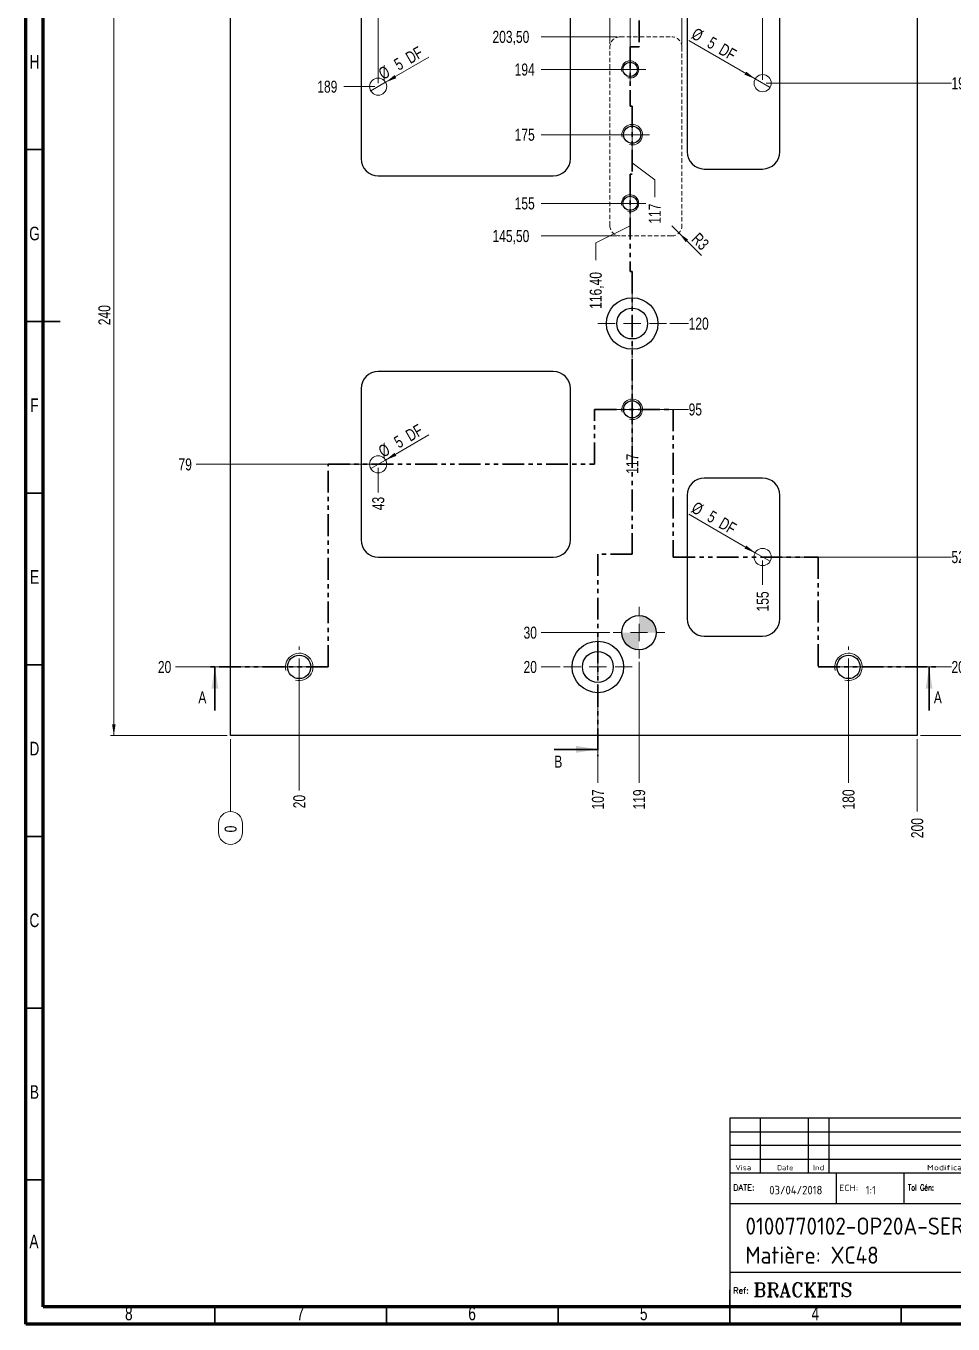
# Model space of a CAD drawing. Header units: millimetres. Extents: x 5 to 415, y 5 to 589.
# Drawn here: x 5 to 275.1, y 5 to 383 of the extents above; entities that cross this region are included whole.
import ezdxf

# ---------------------------------------------------------------- set-up
doc = ezdxf.new("R2010")
doc.units = ezdxf.units.MM
doc.linetypes.add('HIDDEN', pattern=[1.905, 1.27, -0.635])
doc.linetypes.add('PHANTOM', pattern=[12.7, 6.35, -1.27, 1.27, -1.27, 1.27, -1.27])
doc.layers.add('DIMENSIONS', color=176, linetype='Continuous')
doc.styles.add('SLDTEXTSTYLE0', font='TXT', dxfattribs={"width": 0.75})
doc.styles.add('SLDTEXTSTYLE1', font='ISOCP')
doc.styles.add('SLDTEXTSTYLE10', font='ISOCP', dxfattribs={"width": 1.147311})
doc.styles.add('SLDTEXTSTYLE11', font='ISOCP', dxfattribs={"width": 1.385904})
doc.styles.add('SLDTEXTSTYLE12', font='ISOCP', dxfattribs={"width": 1.246461})
doc.styles.add('SLDTEXTSTYLE4', font='ROMANS', dxfattribs={"width": 0.8})
doc.styles.add('SLDTEXTSTYLE5', font='ROMANT')
doc.styles.add('SLDTEXTSTYLE6', font='ROMANS')
doc.styles.add('SLDTEXTSTYLE8', font='ISOCP', dxfattribs={"width": 1.446157})
doc.styles.add('SLDTEXTSTYLE9', font='ISOCP', dxfattribs={"width": 1.294402})
doc.dimstyles.new('SLDDIMSTYLE0', dxfattribs={"dimtxt": 3.5, "dimasz": 3.302, "dimexe": 0, "dimexo": 0.0625, "dimgap": 0.875, "dimtad": 0, "dimtih": 1, "dimtoh": 1, "dimdec": 0, "dimrnd": 1e-09, "dimdsep": 46, "dimtxsty": 'SLDTEXTSTYLE0', "dimblk1": 'NONE', "dimblk2": 'NONE', "dimsah": 1, "dimcen": 0.09, "dimadec": 0, "dimazin": 2, "dimtfac": 1, "dimtdec": 0, "dimtofl": 0, "dimtmove": 0, "dimatfit": 3, "dimldrblk": 'NONE', "dimfxl": 1, "dimfrac": 2, "dimtolj": 1, "dimtzin": 12, "dimarcsym": 0})
doc.dimstyles.new('SLDDIMSTYLE1', dxfattribs={"dimtxt": 3.5, "dimasz": 3.302, "dimexe": 0, "dimexo": 0.0625, "dimgap": 0.875, "dimtad": 0, "dimtih": 1, "dimtoh": 1, "dimrnd": 1e-09, "dimzin": 12, "dimdsep": 46, "dimtxsty": 'SLDTEXTSTYLE0', "dimblk1": 'NONE', "dimblk2": 'NONE', "dimsah": 1, "dimcen": 0.09, "dimadec": 0, "dimazin": 3, "dimtfac": 1, "dimtofl": 0, "dimtmove": 0, "dimatfit": 3, "dimldrblk": 'NONE', "dimfxl": 1, "dimfrac": 2, "dimtolj": 1, "dimtzin": 12, "dimarcsym": 0})
doc.dimstyles.new('SLDDIMSTYLE2', dxfattribs={"dimtxt": 3.5, "dimasz": 3.302, "dimexe": 0, "dimexo": 0.0625, "dimgap": 0.875, "dimtad": 1, "dimrnd": 1e-09, "dimzin": 12, "dimdsep": 46, "dimtxsty": 'SLDTEXTSTYLE0', "dimblk1": 'NONE', "dimsah": 1, "dimcen": 0, "dimadec": 0, "dimazin": 3, "dimtfac": 1, "dimtmove": 0, "dimatfit": 3, "dimldrblk": 'NONE', "dimfxl": 1, "dimfrac": 2, "dimtolj": 1, "dimtzin": 12, "dimarcsym": 0})
doc.dimstyles.new('SLDDIMSTYLE3', dxfattribs={"dimtxt": 3.5, "dimasz": 3.302, "dimexe": 0, "dimexo": 0.0625, "dimgap": 0.875, "dimtad": 1, "dimrnd": 1e-09, "dimzin": 12, "dimdsep": 46, "dimtxsty": 'SLDTEXTSTYLE0', "dimsah": 1, "dimcen": 0.09, "dimadec": 0, "dimazin": 3, "dimtfac": 1, "dimtofl": 0, "dimtmove": 0, "dimatfit": 3, "dimfxl": 1, "dimfrac": 2, "dimtolj": 1, "dimtzin": 12, "dimarcsym": 0})
doc.dimstyles.new('SLDDIMSTYLE4', dxfattribs={"dimtxt": 3.5, "dimasz": 3.302, "dimexe": 0, "dimexo": 0.0625, "dimgap": 0.875, "dimtad": 1, "dimrnd": 1e-09, "dimzin": 12, "dimdsep": 46, "dimtxsty": 'SLDTEXTSTYLE0', "dimsah": 1, "dimcen": 0, "dimadec": 0, "dimazin": 3, "dimtfac": 1, "dimtofl": 0, "dimtmove": 0, "dimatfit": 3, "dimfxl": 1, "dimfrac": 2, "dimtolj": 1, "dimtzin": 12, "dimarcsym": 0})

# ---------------------------------------------------------------- blocks, each defined once
blk = doc.blocks.new('_D')
at = {"color": 7, "linetype": 'Continuous', "lineweight": 18}
for p, q in [((286.08, 179.85), (288.67, 179.85)), ((265.6, 176.36), (282.59, 176.36)), ((288.67, 172.87), (286.08, 172.87))]:
    blk.add_line(p, q, dxfattribs=at)
for centre, start, end in [((286.08, 176.36), 90, 270), ((288.67, 176.36), 270, 90)]:
    blk.add_arc(centre, 3.49, start, end, dxfattribs=at)
at = {"color": 7, "linetype": 'Continuous', "lineweight": 18, "insert": (286.08, 178.09), "char_height": 3.5, "attachment_point": 1, "style": 'SLDTEXTSTYLE0'}
blk.add_mtext('0', dxfattribs=at)
blk = doc.blocks.new('_None')
blk = doc.blocks.new('_D_1')
at = {"color": 7, "linetype": 'Continuous', "lineweight": 18}
blk.add_line((83.6, 196.36), (48.6, 196.36), dxfattribs=at)
at = {"color": 7, "linetype": 'Continuous', "lineweight": 18, "insert": (43.43, 198.09), "char_height": 3.5, "attachment_point": 1, "style": 'SLDTEXTSTYLE0'}
blk.add_mtext('20', dxfattribs=at)
blk = doc.blocks.new('_D_2')
at = {"color": 7, "linetype": 'Continuous', "lineweight": 18}
blk.add_line((160.6, 196.36), (155.12, 196.36), dxfattribs=at)
at = {"color": 7, "linetype": 'Continuous', "lineweight": 18, "insert": (149.95, 198.09), "char_height": 3.5, "attachment_point": 1, "style": 'SLDTEXTSTYLE0'}
blk.add_mtext('20', dxfattribs=at)
blk = doc.blocks.new('_D_3')
at = {"color": 7, "linetype": 'Continuous', "lineweight": 18}
blk.add_line((245.6, 196.36), (274.6, 196.36), dxfattribs=at)
at = {"color": 7, "linetype": 'Continuous', "lineweight": 18, "insert": (274.6, 198.09), "char_height": 3.5, "attachment_point": 1, "style": 'SLDTEXTSTYLE0'}
blk.add_mtext('20', dxfattribs=at)
blk = doc.blocks.new('_D_4')
at = {"color": 7, "linetype": 'Continuous', "lineweight": 18}
blk.add_line((175.1, 206.36), (155.12, 206.36), dxfattribs=at)
at = {"color": 7, "linetype": 'Continuous', "lineweight": 18, "insert": (149.95, 208.09), "char_height": 3.5, "attachment_point": 1, "style": 'SLDTEXTSTYLE0'}
blk.add_mtext('30', dxfattribs=at)
blk = doc.blocks.new('_D_5')
at = {"color": 7, "linetype": 'Continuous', "lineweight": 18}
blk.add_line((220.6, 228.36), (274.6, 228.36), dxfattribs=at)
at = {"color": 7, "linetype": 'Continuous', "lineweight": 18, "insert": (274.6, 230.09), "char_height": 3.5, "attachment_point": 1, "style": 'SLDTEXTSTYLE0'}
blk.add_mtext('52', dxfattribs=at)
blk = doc.blocks.new('_D_6')
at = {"color": 7, "linetype": 'Continuous', "lineweight": 18}
blk.add_line((106.6, 255.36), (54.6, 255.36), dxfattribs=at)
at = {"color": 7, "linetype": 'Continuous', "lineweight": 18, "insert": (49.43, 257.09), "char_height": 3.5, "attachment_point": 1, "style": 'SLDTEXTSTYLE0'}
blk.add_mtext('79', dxfattribs=at)
blk = doc.blocks.new('_D_7')
at = {"color": 7, "linetype": 'Continuous', "lineweight": 18}
blk.add_line((182.6, 271.36), (198.04, 271.36), dxfattribs=at)
at = {"color": 7, "linetype": 'Continuous', "lineweight": 18, "insert": (198.04, 273.09), "char_height": 3.5, "attachment_point": 1, "style": 'SLDTEXTSTYLE0'}
blk.add_mtext('95', dxfattribs=at)
blk = doc.blocks.new('_D_8')
at = {"color": 7, "linetype": 'Continuous', "lineweight": 18}
blk.add_line((192.6, 296.36), (198.04, 296.36), dxfattribs=at)
at = {"color": 7, "linetype": 'Continuous', "lineweight": 18, "insert": (198.04, 298.09), "char_height": 3.5, "attachment_point": 1, "style": 'SLDTEXTSTYLE0'}
blk.add_mtext('120', dxfattribs=at)
blk = doc.blocks.new('_D_9')
at = {"color": 7, "linetype": 'Continuous', "lineweight": 18}
blk.add_line((177.1, 321.86), (155.12, 321.86), dxfattribs=at)
at = {"color": 7, "linetype": 'Continuous', "lineweight": 18, "insert": (140.9, 323.59), "char_height": 3.5, "attachment_point": 1, "style": 'SLDTEXTSTYLE0'}
blk.add_mtext('145,50', dxfattribs=at)
blk = doc.blocks.new('_D_10')
at = {"color": 7, "linetype": 'Continuous', "lineweight": 18}
blk.add_line((180, 331.36), (155.12, 331.36), dxfattribs=at)
at = {"color": 7, "linetype": 'Continuous', "lineweight": 18, "insert": (147.36, 333.09), "char_height": 3.5, "attachment_point": 1, "style": 'SLDTEXTSTYLE0'}
blk.add_mtext('155', dxfattribs=at)
blk = doc.blocks.new('_D_11')
at = {"color": 7, "linetype": 'Continuous', "lineweight": 18}
blk.add_line((180.6, 351.36), (155.12, 351.36), dxfattribs=at)
at = {"color": 7, "linetype": 'Continuous', "lineweight": 18, "insert": (147.36, 353.09), "char_height": 3.5, "attachment_point": 1, "style": 'SLDTEXTSTYLE0'}
blk.add_mtext('175', dxfattribs=at)
blk = doc.blocks.new('_D_12')
at = {"color": 7, "linetype": 'Continuous', "lineweight": 18}
blk.add_line((106.6, 365.36), (97.62, 365.36), dxfattribs=at)
at = {"color": 7, "linetype": 'Continuous', "lineweight": 18, "insert": (89.86, 367.09), "char_height": 3.5, "attachment_point": 1, "style": 'SLDTEXTSTYLE0'}
blk.add_mtext('189', dxfattribs=at)
blk = doc.blocks.new('_D_13')
at = {"color": 7, "linetype": 'Continuous', "lineweight": 18}
blk.add_line((220.6, 366.36), (274.6, 366.36), dxfattribs=at)
at = {"color": 7, "linetype": 'Continuous', "lineweight": 18, "insert": (274.6, 368.09), "char_height": 3.5, "attachment_point": 1, "style": 'SLDTEXTSTYLE0'}
blk.add_mtext('190', dxfattribs=at)
blk = doc.blocks.new('_D_14')
at = {"color": 7, "linetype": 'Continuous', "lineweight": 18}
blk.add_line((180, 370.36), (155.12, 370.36), dxfattribs=at)
at = {"color": 7, "linetype": 'Continuous', "lineweight": 18, "insert": (147.36, 372.09), "char_height": 3.5, "attachment_point": 1, "style": 'SLDTEXTSTYLE0'}
blk.add_mtext('194', dxfattribs=at)
blk = doc.blocks.new('_D_15')
at = {"color": 7, "linetype": 'Continuous', "lineweight": 18}
blk.add_line((177.1, 379.86), (155.12, 379.86), dxfattribs=at)
at = {"color": 7, "linetype": 'Continuous', "lineweight": 18, "insert": (140.9, 381.59), "char_height": 3.5, "attachment_point": 1, "style": 'SLDTEXTSTYLE0'}
blk.add_mtext('203,50', dxfattribs=at)
blk = doc.blocks.new('_D_16')
at = {"color": 7, "linetype": 'Continuous', "lineweight": 18}
blk.add_line((175.1, 388.36), (152.84, 388.36), dxfattribs=at)
at = {"color": 7, "linetype": 'Continuous', "lineweight": 18, "insert": (145.08, 390.09), "char_height": 3.5, "attachment_point": 1, "style": 'SLDTEXTSTYLE0'}
blk.add_mtext('212', dxfattribs=at)
blk = doc.blocks.new('_D_17')
at = {"color": 7, "linetype": 'Continuous', "lineweight": 18}
blk.add_line((160.6, 396.36), (152.84, 396.36), dxfattribs=at)
at = {"color": 7, "linetype": 'Continuous', "lineweight": 18, "insert": (145.08, 398.09), "char_height": 3.5, "attachment_point": 1, "style": 'SLDTEXTSTYLE0'}
blk.add_mtext('220', dxfattribs=at)
blk = doc.blocks.new('_D_18')
at = {"color": 7, "linetype": 'Continuous', "lineweight": 18}
blk.add_line((83.6, 396.36), (54.6, 396.36), dxfattribs=at)
at = {"color": 7, "linetype": 'Continuous', "lineweight": 18, "insert": (46.84, 398.09), "char_height": 3.5, "attachment_point": 1, "style": 'SLDTEXTSTYLE0'}
blk.add_mtext('220', dxfattribs=at)
blk = doc.blocks.new('_D_19')
at = {"color": 7, "linetype": 'Continuous', "lineweight": 18}
blk.add_line((245.6, 396.36), (274.6, 396.36), dxfattribs=at)
at = {"color": 7, "linetype": 'Continuous', "lineweight": 18, "insert": (274.6, 398.09), "char_height": 3.5, "attachment_point": 1, "style": 'SLDTEXTSTYLE0'}
blk.add_mtext('220', dxfattribs=at)
blk = doc.blocks.new('_D_20')
at = {"color": 7, "linetype": 'Continuous', "lineweight": 18}
blk.add_line((265.6, 416.36), (282.59, 416.36), dxfattribs=at)
at = {"color": 7, "linetype": 'Continuous', "lineweight": 18, "insert": (282.59, 418.09), "char_height": 3.5, "attachment_point": 1, "style": 'SLDTEXTSTYLE0'}
blk.add_mtext('240', dxfattribs=at)
blk = doc.blocks.new('_D_21')
at = {"color": 7, "linetype": 'Continuous', "lineweight": 18}
for q in [(122.39, 373.9), (105.44, 364.11)]:
    blk.add_line((109.77, 366.61), q, dxfattribs=at)
blk.add_solid([(109.77, 366.61), (112.88, 367.82), (112.37, 368.7)], dxfattribs=at)
at = {"color": 7, "linetype": 'Continuous', "lineweight": 18, "char_height": 3.5, "attachment_point": 1, "rotation": 30, "style": 'SLDTEXTSTYLE0'}
for s, insert in [('DF', (115.21, 374.91)), ('%%c', (107.29, 370.27)), ('5', (111.83, 372.96))]:
    blk.add_mtext(s, dxfattribs=dict(at, insert=insert))
blk = doc.blocks.new('_D_22')
at = {"color": 7, "linetype": 'Continuous', "lineweight": 18}
for q in [(198.06, 378.8), (221.77, 365.11)]:
    blk.add_line((217.44, 367.61), q, dxfattribs=at)
blk.add_solid([(217.44, 367.61), (214.83, 369.7), (214.32, 368.82)], dxfattribs=at)
at = {"color": 7, "linetype": 'Continuous', "lineweight": 18, "char_height": 3.5, "attachment_point": 1, "rotation": 330, "style": 'SLDTEXTSTYLE0'}
for s, insert in [('%%c', (200.3, 382.68)), ('5', (204.9, 380.08)), ('DF', (208.27, 378.13))]:
    blk.add_mtext(s, dxfattribs=dict(at, insert=insert))
blk = doc.blocks.new('_D_23')
at = {"color": 7, "linetype": 'Continuous', "lineweight": 18}
for q in [(122.39, 263.9), (105.44, 254.11)]:
    blk.add_line((109.77, 256.61), q, dxfattribs=at)
blk.add_solid([(109.77, 256.61), (112.88, 257.82), (112.37, 258.7)], dxfattribs=at)
at = {"color": 7, "linetype": 'Continuous', "lineweight": 18, "char_height": 3.5, "attachment_point": 1, "rotation": 30, "style": 'SLDTEXTSTYLE0'}
for s, insert in [('DF', (115.21, 264.91)), ('%%c', (107.29, 260.27)), ('5', (111.83, 262.96))]:
    blk.add_mtext(s, dxfattribs=dict(at, insert=insert))
blk = doc.blocks.new('_D_24')
at = {"color": 7, "linetype": 'Continuous', "lineweight": 18}
for q in [(198.06, 240.8), (221.77, 227.11)]:
    blk.add_line((217.44, 229.61), q, dxfattribs=at)
blk.add_solid([(217.44, 229.61), (214.83, 231.7), (214.32, 230.82)], dxfattribs=at)
at = {"color": 7, "linetype": 'Continuous', "lineweight": 18, "char_height": 3.5, "attachment_point": 1, "rotation": 330, "style": 'SLDTEXTSTYLE0'}
for s, insert in [('%%c', (200.3, 244.68)), ('5', (204.9, 242.08)), ('DF', (208.27, 240.13))]:
    blk.add_mtext(s, dxfattribs=dict(at, insert=insert))
blk = doc.blocks.new('_D_25')
at = {"color": 7, "linetype": 'Continuous', "lineweight": 18}
for p, q in [((64.6, 175.36), (64.6, 154.26)), ((61.11, 148.18), (61.11, 150.77)), ((68.09, 150.77), (68.09, 148.18))]:
    blk.add_line(p, q, dxfattribs=at)
for centre, start, end in [((64.6, 150.77), 0, 180), ((64.6, 148.18), 180, 0)]:
    blk.add_arc(centre, 3.49, start, end, dxfattribs=at)
at = {"color": 7, "linetype": 'Continuous', "lineweight": 18, "insert": (62.87, 148.18), "char_height": 3.5, "attachment_point": 1, "rotation": 90, "style": 'SLDTEXTSTYLE0'}
blk.add_mtext('0', dxfattribs=at)
blk = doc.blocks.new('_D_26')
at = {"color": 7, "linetype": 'Continuous', "lineweight": 18}
blk.add_line((84.6, 195.36), (84.6, 160.36), dxfattribs=at)
at = {"color": 7, "linetype": 'Continuous', "lineweight": 18, "insert": (82.87, 155.19), "char_height": 3.5, "attachment_point": 1, "rotation": 90, "style": 'SLDTEXTSTYLE0'}
blk.add_mtext('20', dxfattribs=at)
blk = doc.blocks.new('_D_27')
at = {"color": 7, "linetype": 'Continuous', "lineweight": 18}
blk.add_line((84.6, 397.36), (84.6, 426.36), dxfattribs=at)
at = {"color": 7, "linetype": 'Continuous', "lineweight": 18, "insert": (82.87, 426.36), "char_height": 3.5, "attachment_point": 1, "rotation": 90, "style": 'SLDTEXTSTYLE0'}
blk.add_mtext('20', dxfattribs=at)
blk = doc.blocks.new('_D_28')
at = {"color": 7, "linetype": 'Continuous', "lineweight": 18}
blk.add_line((107.6, 254.36), (107.6, 247.15), dxfattribs=at)
at = {"color": 7, "linetype": 'Continuous', "lineweight": 18, "insert": (105.87, 241.98), "char_height": 3.5, "attachment_point": 1, "rotation": 90, "style": 'SLDTEXTSTYLE0'}
blk.add_mtext('43', dxfattribs=at)
blk = doc.blocks.new('_D_29')
at = {"color": 7, "linetype": 'Continuous', "lineweight": 18}
blk.add_line((107.6, 366.36), (107.6, 426.36), dxfattribs=at)
at = {"color": 7, "linetype": 'Continuous', "lineweight": 18, "insert": (105.87, 426.36), "char_height": 3.5, "attachment_point": 1, "rotation": 90, "style": 'SLDTEXTSTYLE0'}
blk.add_mtext('43', dxfattribs=at)
blk = doc.blocks.new('_D_30')
at = {"color": 7, "linetype": 'Continuous', "lineweight": 18}
for p, q in [((162.93, 415.55), (162.93, 432.36)), ((162.93, 415.55), (171.6, 410.55)), ((171.6, 410.55), (171.6, 407.36))]:
    blk.add_line(p, q, dxfattribs=at)
at = {"color": 7, "linetype": 'Continuous', "lineweight": 18, "insert": (161.19, 432.36), "char_height": 3.5, "attachment_point": 1, "rotation": 90, "style": 'SLDTEXTSTYLE0'}
blk.add_mtext('107', dxfattribs=at)
blk = doc.blocks.new('_D_31')
at = {"color": 7, "linetype": 'Continuous', "lineweight": 18}
for p, q in [((181, 324.85), (181, 330.36)), ((170.96, 319.85), (181, 324.85)), ((170.96, 319.85), (170.96, 314.85))]:
    blk.add_line(p, q, dxfattribs=at)
at = {"color": 7, "linetype": 'Continuous', "lineweight": 18, "insert": (169.22, 300.63), "char_height": 3.5, "attachment_point": 1, "rotation": 90, "style": 'SLDTEXTSTYLE0'}
blk.add_mtext('116,40', dxfattribs=at)
blk = doc.blocks.new('_D_32')
at = {"color": 7, "linetype": 'Continuous', "lineweight": 18}
blk.add_line((171.6, 185.36), (171.6, 162.6), dxfattribs=at)
at = {"color": 7, "linetype": 'Continuous', "lineweight": 18, "insert": (169.87, 154.84), "char_height": 3.5, "attachment_point": 1, "rotation": 90, "style": 'SLDTEXTSTYLE0'}
blk.add_mtext('107', dxfattribs=at)
blk = doc.blocks.new('_D_33')
at = {"color": 7, "linetype": 'Continuous', "lineweight": 18}
blk.add_line((175.1, 377.86), (175.1, 432.36), dxfattribs=at)
at = {"color": 7, "linetype": 'Continuous', "lineweight": 18, "insert": (173.37, 432.36), "char_height": 3.5, "attachment_point": 1, "rotation": 90, "style": 'SLDTEXTSTYLE0'}
blk.add_mtext('110,50', dxfattribs=at)
blk = doc.blocks.new('_D_34')
at = {"color": 7, "linetype": 'Continuous', "lineweight": 18}
blk.add_line((181, 371.36), (181, 426.36), dxfattribs=at)
at = {"color": 7, "linetype": 'Continuous', "lineweight": 18, "insert": (179.27, 426.36), "char_height": 3.5, "attachment_point": 1, "rotation": 90, "style": 'SLDTEXTSTYLE0'}
blk.add_mtext('116,40', dxfattribs=at)
blk = doc.blocks.new('_D_35')
at = {"color": 7, "linetype": 'Continuous', "lineweight": 18}
blk.add_line((181.6, 285.36), (181.6, 260.36), dxfattribs=at)
at = {"color": 7, "linetype": 'Continuous', "lineweight": 18, "insert": (179.87, 252.6), "char_height": 3.5, "attachment_point": 1, "rotation": 90, "style": 'SLDTEXTSTYLE0'}
blk.add_mtext('117', dxfattribs=at)
blk = doc.blocks.new('_D_36')
at = {"color": 7, "linetype": 'Continuous', "lineweight": 18}
blk.add_line((183.6, 197.86), (183.6, 162.6), dxfattribs=at)
at = {"color": 7, "linetype": 'Continuous', "lineweight": 18, "insert": (181.87, 154.84), "char_height": 3.5, "attachment_point": 1, "rotation": 90, "style": 'SLDTEXTSTYLE0'}
blk.add_mtext('119', dxfattribs=at)
blk = doc.blocks.new('_D_37')
at = {"color": 7, "linetype": 'Continuous', "lineweight": 18}
for p, q in [((181.6, 343.19), (181.6, 350.36)), ((188.17, 338.19), (181.6, 343.19)), ((188.17, 338.19), (188.17, 333.19))]:
    blk.add_line(p, q, dxfattribs=at)
at = {"color": 7, "linetype": 'Continuous', "lineweight": 18, "insert": (186.44, 325.43), "char_height": 3.5, "attachment_point": 1, "rotation": 90, "style": 'SLDTEXTSTYLE0'}
blk.add_mtext('117', dxfattribs=at)
blk = doc.blocks.new('_D_38')
at = {"color": 7, "linetype": 'Continuous', "lineweight": 18}
for p, q in [((188.17, 427.36), (188.17, 432.36)), ((188.17, 427.36), (183.6, 422.36)), ((183.6, 422.36), (183.6, 396.86))]:
    blk.add_line(p, q, dxfattribs=at)
at = {"color": 7, "linetype": 'Continuous', "lineweight": 18, "insert": (186.44, 432.36), "char_height": 3.5, "attachment_point": 1, "rotation": 90, "style": 'SLDTEXTSTYLE0'}
blk.add_mtext('119', dxfattribs=at)
blk = doc.blocks.new('_D_39')
at = {"color": 7, "linetype": 'Continuous', "lineweight": 18}
blk.add_line((196.1, 377.86), (196.1, 432.36), dxfattribs=at)
at = {"color": 7, "linetype": 'Continuous', "lineweight": 18, "insert": (194.37, 432.36), "char_height": 3.5, "attachment_point": 1, "rotation": 90, "style": 'SLDTEXTSTYLE0'}
blk.add_mtext('131,50', dxfattribs=at)
blk = doc.blocks.new('_D_40')
at = {"color": 7, "linetype": 'Continuous', "lineweight": 18}
blk.add_line((219.6, 227.36), (219.6, 220.26), dxfattribs=at)
at = {"color": 7, "linetype": 'Continuous', "lineweight": 18, "insert": (217.87, 212.5), "char_height": 3.5, "attachment_point": 1, "rotation": 90, "style": 'SLDTEXTSTYLE0'}
blk.add_mtext('155', dxfattribs=at)
blk = doc.blocks.new('_D_41')
at = {"color": 7, "linetype": 'Continuous', "lineweight": 18}
blk.add_line((219.6, 367.36), (219.6, 426.36), dxfattribs=at)
at = {"color": 7, "linetype": 'Continuous', "lineweight": 18, "insert": (217.87, 426.36), "char_height": 3.5, "attachment_point": 1, "rotation": 90, "style": 'SLDTEXTSTYLE0'}
blk.add_mtext('155', dxfattribs=at)
blk = doc.blocks.new('_D_42')
at = {"color": 7, "linetype": 'Continuous', "lineweight": 18}
blk.add_line((244.6, 195.36), (244.6, 162.6), dxfattribs=at)
at = {"color": 7, "linetype": 'Continuous', "lineweight": 18, "insert": (242.87, 154.84), "char_height": 3.5, "attachment_point": 1, "rotation": 90, "style": 'SLDTEXTSTYLE0'}
blk.add_mtext('180', dxfattribs=at)
blk = doc.blocks.new('_D_43')
at = {"color": 7, "linetype": 'Continuous', "lineweight": 18}
blk.add_line((244.6, 397.36), (244.6, 426.36), dxfattribs=at)
at = {"color": 7, "linetype": 'Continuous', "lineweight": 18, "insert": (242.87, 426.36), "char_height": 3.5, "attachment_point": 1, "rotation": 90, "style": 'SLDTEXTSTYLE0'}
blk.add_mtext('180', dxfattribs=at)
blk = doc.blocks.new('_D_44')
at = {"color": 7, "linetype": 'Continuous', "lineweight": 18}
blk.add_line((264.6, 175.36), (264.6, 154.26), dxfattribs=at)
at = {"color": 7, "linetype": 'Continuous', "lineweight": 18, "insert": (262.87, 146.5), "char_height": 3.5, "attachment_point": 1, "rotation": 90, "style": 'SLDTEXTSTYLE0'}
blk.add_mtext('200', dxfattribs=at)
blk = doc.blocks.new('_D_46')
at = {"color": 7, "linetype": 'Continuous', "lineweight": 18}
for p, q in [((63.6, 416.36), (29.6, 416.36)), ((30.6, 176.36), (30.6, 416.36)), ((63.6, 176.36), (29.6, 176.36))]:
    blk.add_line(p, q, dxfattribs=at)
for points in [[(30.6, 416.36), (30.09, 413.06), (31.11, 413.06)], [(30.6, 176.36), (31.11, 179.66), (30.09, 179.66)]]:
    blk.add_solid(points, dxfattribs=at)
at = {"color": 7, "linetype": 'Continuous', "lineweight": 18, "insert": (26.09, 295.87), "char_height": 3.5, "attachment_point": 1, "rotation": 90, "style": 'SLDTEXTSTYLE0'}
blk.add_mtext('240', dxfattribs=at)
blk = doc.blocks.new('_D_47')
at = {"color": 7, "linetype": 'Continuous', "lineweight": 18}
for q in [(193.1, 324.86), (201.82, 316.14)]:
    blk.add_line((195.22, 322.74), q, dxfattribs=at)
blk.add_solid([(195.22, 322.74), (197.2, 320.05), (197.92, 320.76)], dxfattribs=at)
at = {"color": 7, "linetype": 'Continuous', "lineweight": 18, "insert": (201.11, 323.09), "char_height": 3.5, "attachment_point": 1, "rotation": 315, "style": 'SLDTEXTSTYLE0'}
blk.add_mtext('R3', dxfattribs=at)
blk = doc.blocks.new('SW_CENTERMARKSYMBOL_0')
at = {"color": 0, "linetype": 'Continuous', "lineweight": 0}
for p, q in [((0, 5), (0, 5.9)), ((-5, 0), (-5.9, 0)), ((0, 0), (-2.5, 0)), ((0, 0), (0, 2.5)), ((0, 0), (0, -2.5)), ((0, 0), (2.5, 0)), ((5, 0), (5.9, 0)), ((0, -5), (0, -5.9))]:
    blk.add_line(p, q, dxfattribs=at)
blk = doc.blocks.new('SW_CENTERMARKSYMBOL_1')
at = {"color": 0, "linetype": 'Continuous', "lineweight": 0}
for p, q in [((0, 5), (0, 5.9)), ((-5, 0), (-5.9, 0)), ((0, 0), (-2.5, 0)), ((0, 0), (0, 2.5)), ((0, 0), (0, -2.5)), ((0, 0), (2.5, 0)), ((5, 0), (5.9, 0)), ((0, -5), (0, -5.9))]:
    blk.add_line(p, q, dxfattribs=at)
blk = doc.blocks.new('SW_CENTERMARKSYMBOL_4')
at = {"color": 0, "linetype": 'Continuous', "lineweight": 0}
for p, q in [((0, 5), (0, 10)), ((-5, 0), (-10, 0)), ((0, 0), (-2.5, 0)), ((0, 0), (0, 2.5)), ((0, 0), (0, -2.5)), ((0, 0), (2.5, 0)), ((5, 0), (10, 0)), ((0, -5), (0, -10))]:
    blk.add_line(p, q, dxfattribs=at)
blk = doc.blocks.new('SW_CENTERMARKSYMBOL_5')
at = {"color": 0, "linetype": 'Continuous', "lineweight": 0}
for p, q in [((0, 5), (0, 10)), ((-5, 0), (-10, 0)), ((0, 0), (-2.5, 0)), ((0, 0), (0, 2.5)), ((0, 0), (0, -2.5)), ((0, 0), (2.5, 0)), ((5, 0), (10, 0)), ((0, -5), (0, -10))]:
    blk.add_line(p, q, dxfattribs=at)
blk = doc.blocks.new('SW_CENTERMARKSYMBOL_7')
at = {"color": 0, "linetype": 'Continuous', "lineweight": 0}
for p, q in [((0, 5), (0, 7.5)), ((-5, 0), (-7.5, 0)), ((0, 0), (-2.5, 0)), ((0, 0), (0, 2.5)), ((0, 0), (0, -2.5)), ((0, 0), (2.5, 0)), ((5, 0), (7.5, 0)), ((0, -5), (0, -7.5))]:
    blk.add_line(p, q, dxfattribs=at)
blk = doc.blocks.new('SW_CENTERMARKSYMBOL_8')
at = {"color": 0, "linetype": 'Continuous', "lineweight": 0}
for p, q in [((0, 5), (0, 7.5)), ((-5, 0), (-7.5, 0)), ((0, 0), (-2.5, 0)), ((0, 0), (0, 2.5)), ((0, 0), (0, -2.5)), ((0, 0), (2.5, 0)), ((5, 0), (7.5, 0)), ((0, -5), (0, -7.5))]:
    blk.add_line(p, q, dxfattribs=at)
blk = doc.blocks.new('SW_CENTERMARKSYMBOL_9')
at = {"color": 0, "linetype": 'Continuous', "lineweight": 0}
for p, q in [((0, 2.5), (0, 4.6)), ((-2.5, 0), (-4.6, 0)), ((0, 0), (-2.5, 0)), ((0, 0), (0, 2.5)), ((0, 0), (0, -2.5)), ((0, 0), (2.5, 0)), ((2.5, 0), (4.6, 0)), ((0, -2.5), (0, -4.6))]:
    blk.add_line(p, q, dxfattribs=at)
blk = doc.blocks.new('SW_CENTERMARKSYMBOL_10')
at = {"color": 0, "linetype": 'Continuous', "lineweight": 0}
for p, q in [((0, 2.5), (0, 4.6)), ((-2.5, 0), (-4.6, 0)), ((0, 0), (-2.5, 0)), ((0, 0), (0, 2.5)), ((0, 0), (0, -2.5)), ((0, 0), (2.5, 0)), ((2.5, 0), (4.6, 0)), ((0, -2.5), (0, -4.6))]:
    blk.add_line(p, q, dxfattribs=at)
blk = doc.blocks.new('SW_CENTERMARKSYMBOL_11')
at = {"color": 0, "linetype": 'Continuous', "lineweight": 0}
for p, q in [((0, 2.5), (0, 5)), ((-2.5, 0), (-5, 0)), ((0, 0), (-2.5, 0)), ((0, 0), (0, 2.5)), ((0, 0), (0, -2.5)), ((0, 0), (2.5, 0)), ((2.5, 0), (5, 0)), ((0, -2.5), (0, -5))]:
    blk.add_line(p, q, dxfattribs=at)
blk = doc.blocks.new('SW_CENTERMARKSYMBOL_12')
at = {"color": 0, "linetype": 'Continuous', "lineweight": 0}
for p, q in [((0, 2.5), (0, 5)), ((-2.5, 0), (-5, 0)), ((0, 0), (-2.5, 0)), ((0, 0), (0, 2.5)), ((0, 0), (0, -2.5)), ((0, 0), (2.5, 0)), ((2.5, 0), (5, 0)), ((0, -2.5), (0, -5))]:
    blk.add_line(p, q, dxfattribs=at)
blk = doc.blocks.new('SW_DOWELSYMBOL_1')
at = {"linetype": 'Continuous', "lineweight": 0}
h = blk.add_hatch(color=0, dxfattribs=at)
edge = h.paths.add_edge_path(flags=0)
edge.add_arc((0, 0), 5, 0, 90)
edge.add_line((0, 5), (0, 0))
edge.add_line((0, 0), (5, 0))
h = blk.add_hatch(color=0, dxfattribs=at)
edge = h.paths.add_edge_path(flags=0)
edge.add_arc((0, 0), 5, 180, 270)
edge.add_line((0, -5), (0, 0))
edge.add_line((0, 0), (-5, 0))
at = {"color": 0, "linetype": 'Continuous', "lineweight": 0}
blk.add_circle((0, 0), 5, dxfattribs=at)

msp = doc.modelspace()

# ---------------------------------------------------------------- linework, layer by layer
at = {"color": 7, "linetype": 'Continuous', "lineweight": 70}
for p, q in [((5, 5), (5, 589)), ((10, 10), (10, 584)), ((410, 10), (10, 10)), ((415, 5), (5, 5))]:
    msp.add_line(p, q, dxfattribs=at)
at = {"color": 7, "linetype": 'PHANTOM', "lineweight": 35}
for p, q in [((183.6, 422.715), (183.6, 376.98)), ((183.6, 376.98), (181, 376.98)), ((181, 376.98), (181, 359.664)), ((181, 359.664), (181.6, 359.664)), ((181.6, 359.664), (181.6, 339.847)), ((181.6, 339.847), (181, 339.847)), ((181, 339.847), (181, 311.48)), ((181, 311.48), (181.6, 311.48)), ((181.6, 311.48), (181.6, 229.224)), ((170.642, 255.361), (170.642, 271.361)), ((170.642, 271.361), (193.566, 271.361)), ((193.566, 271.361), (193.566, 228.361)), ((93.004, 196.361), (93.004, 255.361)), ((93.004, 255.361), (170.642, 255.361)), ((181.6, 229.224), (171.6, 229.224)), ((171.6, 229.224), (171.6, 170.361)), ((193.566, 228.361), (235.748, 228.361)), ((235.748, 228.361), (235.748, 196.361)), ((93.004, 196.361), (58.042, 196.361)), ((235.748, 196.361), (270.085, 196.361))]:
    msp.add_line(p, q, dxfattribs=at)
at = {"color": 7, "linetype": 'Continuous', "lineweight": 25}
for p, q in [((64.6, 176.361), (64.6, 416.361)), ((264.6, 416.361), (264.6, 176.361)), ((102.6, 386.361), (102.6, 344.361)), ((163.6, 344.361), (163.6, 386.361)), ((197.6, 386.361), (197.6, 346.361)), ((224.6, 346.361), (224.6, 386.361)), ((202.6, 341.361), (219.6, 341.361)), ((107.6, 339.361), (158.6, 339.361)), ((158.6, 282.361), (107.6, 282.361)), ((102.6, 277.361), (102.6, 233.361)), ((163.6, 233.361), (163.6, 277.361)), ((219.6, 251.361), (202.6, 251.361)), ((197.6, 246.361), (197.6, 210.361)), ((224.6, 210.361), (224.6, 246.361)), ((107.6, 228.361), (158.6, 228.361)), ((202.6, 205.361), (219.6, 205.361)), ((264.6, 176.361), (64.6, 176.361))]:
    msp.add_line(p, q, dxfattribs=at)
at = {"color": 7, "linetype": 'HIDDEN', "lineweight": 18}
for p, q in [((178.1, 379.861), (193.1, 379.861)), ((175.1, 324.861), (175.1, 376.861)), ((196.1, 376.861), (196.1, 324.861)), ((193.1, 321.861), (178.1, 321.861))]:
    msp.add_line(p, q, dxfattribs=at)
at = {"color": 7, "linetype": 'Continuous', "lineweight": 35}
for p, q in [((10, 347), (5, 347)), ((4.999, 297), (15.001, 297)), ((10, 297), (5, 297)), ((10, 247), (5, 247)), ((10, 197), (5, 197)), ((60.042, 183.661), (60.042, 196.361)), ((268.085, 183.661), (268.085, 196.361)), ((158.9, 172.361), (171.6, 172.361)), ((10, 147), (5, 147)), ((10, 97), (5, 97)), ((10, 47), (5, 47)), ((210, 4.999), (210, 15.001)), ((60, 10), (60, 5)), ((110, 10), (110, 5)), ((160, 10), (160, 5)), ((210, 10), (210, 5)), ((260, 10), (260, 5))]:
    msp.add_line(p, q, dxfattribs=at)
at = {"color": 7, "linetype": 'Continuous', "lineweight": 25}
for centre, radius in [((181, 370.361), 2.1), ((181.6, 351.361), 2.5), ((181, 331.361), 2.1), ((181.6, 296.361), 7.5), ((181.6, 296.361), 4.5), ((181.6, 271.361), 2.5), ((183.6, 206.361), 5), ((171.6, 196.361), 7.5), ((171.6, 196.361), 4.5), ((84.6, 196.361), 3.4), ((244.6, 196.361), 3.4)]:
    msp.add_circle(centre, radius, dxfattribs=at)
at = {"color": 7, "linetype": 'Continuous', "lineweight": 18}
for centre in [(107.6, 365.361), (219.6, 366.361), (107.6, 255.361), (219.6, 228.361)]:
    msp.add_circle(centre, 2.5, dxfattribs=at)
at = {"color": 7, "linetype": 'HIDDEN', "lineweight": 18}
for centre, start, end in [((178.1, 376.861), 90, 180), ((193.1, 376.861), 0, 90), ((178.1, 324.861), 180, 270), ((193.1, 324.861), 270, 0)]:
    msp.add_arc(centre, 3, start, end, dxfattribs=at)
at = {"color": 7, "linetype": 'Continuous', "lineweight": 18}
for centre, radius in [((181, 370.361), 2.5), ((181.6, 351.361), 3), ((181, 331.361), 2.5), ((181.6, 271.361), 3), ((84.6, 196.361), 4), ((244.6, 196.361), 4)]:
    msp.add_arc(centre, radius, 255, 195, dxfattribs=at)
at = {"color": 7, "linetype": 'Continuous', "lineweight": 25}
for centre, start, end in [((107.6, 344.361), 180, 270), ((158.6, 344.361), 270, 0), ((202.6, 346.361), 180, 270), ((219.6, 346.361), 270, 0), ((107.6, 277.361), 90, 180), ((158.6, 277.361), 0, 90), ((202.6, 246.361), 90, 180), ((219.6, 246.361), 0, 90), ((107.6, 233.361), 180, 270), ((158.6, 233.361), 270, 0), ((202.6, 210.361), 180, 270), ((219.6, 210.361), 270, 0)]:
    msp.add_arc(centre, 5, start, end, dxfattribs=at)
at = {"color": 7, "linetype": 'Continuous', "lineweight": 35}
for points in [[(60.042, 196.361), (59.026, 190.011), (61.058, 190.011)], [(268.085, 196.361), (267.069, 190.011), (269.101, 190.011)], [(171.6, 172.361), (165.25, 173.377), (165.25, 171.345)]]:
    msp.add_solid(points, dxfattribs=at)
at = {"layer": 'DIMENSIONS', "color": 3}
for p, q in [((308, 65), (210, 65)), ((219, 49), (219, 65)), ((233, 49), (233, 65)), ((239, 49), (239, 65)), ((210, 61), (308, 61)), ((308, 57), (210, 57)), ((210, 53), (308, 53))]:
    msp.add_line(p, q, dxfattribs=at)
at = {"layer": 'DIMENSIONS', "color": 6}
for p, q in [((210, 65), (210, 10)), ((210, 10), (410, 10))]:
    msp.add_line(p, q, dxfattribs=at)
at = {"layer": 'DIMENSIONS', "color": 1}
for p, q in [((210, 49), (410, 49)), ((241, 49), (241, 40)), ((260.731, 49), (260.731, 40)), ((332.384, 40), (210, 40)), ((332.384, 20), (210, 20))]:
    msp.add_line(p, q, dxfattribs=at)

# ---------------------------------------------------------------- block references
at = {"color": 7, "linetype": 'Continuous', "lineweight": 0}
for name, p in [('SW_CENTERMARKSYMBOL_8', (183.6, 388.361)), ('SW_CENTERMARKSYMBOL_9', (181, 370.361)), ('SW_CENTERMARKSYMBOL_11', (181.6, 351.361)), ('SW_CENTERMARKSYMBOL_10', (181, 331.361)), ('SW_CENTERMARKSYMBOL_5', (181.6, 296.361)), ('SW_CENTERMARKSYMBOL_12', (181.6, 271.361)), ('SW_CENTERMARKSYMBOL_7', (183.6, 206.361)), ('SW_DOWELSYMBOL_1', (183.6, 206.361)), ('SW_CENTERMARKSYMBOL_4', (171.6, 196.361)), ('SW_CENTERMARKSYMBOL_1', (84.6, 196.361)), ('SW_CENTERMARKSYMBOL_0', (244.6, 196.361))]:
    msp.add_blockref(name, p, dxfattribs=at)

# ---------------------------------------------------------------- texts
at = {"color": 7, "linetype": 'Continuous', "lineweight": 0, "char_height": 3.969, "attachment_point": 2, "style": 'SLDTEXTSTYLE0'}
for s, insert in [('H', (7.49, 374.56)), ('G', (7.487, 324.56)), ('F', (7.458, 274.56)), ('E', (7.508, 224.56)), ('D', (7.453, 174.56)), ('C', (7.459, 124.56)), ('B', (7.471, 74.56)), ('A', (7.34, 31.06)), ('8', (34.96, 10.06)), ('7', (84.96, 10.06)), ('6', (134.96, 10.06)), ('5', (184.96, 10.06)), ('4', (234.96, 10.06))]:
    msp.add_mtext(s, dxfattribs=dict(at, insert=insert))
at = {"color": 7, "linetype": 'Continuous', "char_height": 3.5, "attachment_point": 1, "style": 'SLDTEXTSTYLE0'}
for s, insert in [('A', (55.215, 189.212)), ('A', (269.464, 189.212)), ('B', (158.9, 170.512))]:
    msp.add_mtext(s, dxfattribs=dict(at, insert=insert))
at = {"layer": 'DIMENSIONS', "attachment_point": 1}
for s, insert, char_height, style in [('Visa', (211.655, 51.348), 1.5671, 'SLDTEXTSTYLE12'), ('Date', (223.824, 51.283), 1.4924, 'SLDTEXTSTYLE10'), ('Ind', (234.254, 51.283), 1.4924, 'SLDTEXTSTYLE11'), ('Modification', (267.489, 51.348), 1.56705, 'SLDTEXTSTYLE8'), ('DATE:', (211.034, 45.598), 1.7277, 'SLDTEXTSTYLE6'), ('ECH:', (241.911, 45.56), 1.8141, 'SLDTEXTSTYLE9'), ('Tol Gén:', (261.952, 45.598), 1.7277, 'SLDTEXTSTYLE4'), ('03/04/2018', (221.533, 45.253), 2.5, 'SLDTEXTSTYLE1'), ('1:1', (249.62, 45.24), 2.5, 'SLDTEXTSTYLE1'), ('0100770102-OP20A-SERRE FLAN', (214.603, 36.024), 5, 'SLDTEXTSTYLE1'), ('Matière: XC48', (214.603, 27.564), 5, 'SLDTEXTSTYLE1'), ('Ref:', (211.034, 15.598), 1.7277, 'SLDTEXTSTYLE6'), ('BRACKETS', (216.904, 16.951), 4, 'SLDTEXTSTYLE5')]:
    msp.add_mtext(s, dxfattribs=dict(at, insert=insert, char_height=char_height, style=style))

# ---------------------------------------------------------------- dimensions: what is measured, and where the dimension line sits
at = {"color": 7, "linetype": 'Continuous', "lineweight": 18}
for feature_location, offset, dtype, origin, dimstyle, picture, middle in [((175.1, 376.861), (0, 55.5), 1, (64.6, 176.361), 'SLDDIMSTYLE1', '_D_33', (175.1, 439.473)), ((196.1, 376.861), (0, 55.5), 1, (64.6, 176.361), 'SLDDIMSTYLE1', '_D_39', (196.1, 439.473)), ((181, 370.361), (0, 56), 1, (64.6, 176.361), 'SLDDIMSTYLE1', '_D_34', (181, 433.473)), ((171.6, 406.361), (-8.673, 26), 1, (64.6, 176.361), 'SLDDIMSTYLE1', '_D_30', (162.927, 436.24)), ((183.6, 395.861), (4.572, 36.5), 1, (64.6, 176.361), 'SLDDIMSTYLE1', '_D_38', (188.172, 436.24)), ((219.6, 366.361), (0, 60), 1, (64.6, 176.361), 'SLDDIMSTYLE1', '_D_41', (219.6, 430.24)), ((244.6, 396.361), (0, 30), 1, (64.6, 176.361), 'SLDDIMSTYLE1', '_D_43', (244.6, 430.24)), ((84.6, 396.361), (0, 30), 1, (64.6, 176.361), 'SLDDIMSTYLE1', '_D_27', (84.6, 428.947)), ((107.6, 365.361), (0, 61), 1, (64.6, 176.361), 'SLDDIMSTYLE1', '_D_29', (107.6, 428.947)), ((264.6, 416.361), (17.992, 0), 0, (264.6, 176.361), 'SLDDIMSTYLE1', '_D_20', (286.471, 416.361)), ((84.6, 396.361), (-30, 0), 0, (264.6, 176.361), 'SLDDIMSTYLE1', '_D_18', (50.721, 396.361)), ((161.6, 396.361), (-8.762, 0), 0, (264.6, 176.361), 'SLDDIMSTYLE1', '_D_17', (148.959, 396.361)), ((244.6, 396.361), (30, 0), 0, (264.6, 176.361), 'SLDDIMSTYLE1', '_D_19', (278.479, 396.361)), ((176.1, 388.361), (-23.262, 0), 0, (264.6, 176.361), 'SLDDIMSTYLE1', '_D_16', (148.959, 388.361)), ((178.1, 379.861), (-22.978, 0), 0, (264.6, 176.361), 'SLDDIMSTYLE1', '_D_15', (148.01, 379.861)), ((181, 370.361), (-25.879, 0), 0, (264.6, 176.361), 'SLDDIMSTYLE1', '_D_14', (151.242, 370.361)), ((107.6, 365.361), (-9.979, 0), 0, (264.6, 176.361), 'SLDDIMSTYLE1', '_D_12', (93.742, 365.361)), ((219.6, 366.361), (55, 0), 0, (264.6, 176.361), 'SLDDIMSTYLE1', '_D_13', (278.479, 366.361)), ((181.6, 351.361), (-26.479, 0), 0, (264.6, 176.361), 'SLDDIMSTYLE1', '_D_11', (151.242, 351.361)), ((181.6, 351.361), (6.572, -18.171), 1, (64.6, 176.361), 'SLDDIMSTYLE1', '_D_37', (188.172, 329.311)), ((181, 331.361), (-25.879, 0), 0, (264.6, 176.361), 'SLDDIMSTYLE1', '_D_10', (151.242, 331.361)), ((181, 331.361), (-10.044, -16.508), 1, (64.6, 176.361), 'SLDDIMSTYLE1', '_D_31', (170.956, 307.742)), ((178.1, 321.861), (-22.978, 0), 0, (264.6, 176.361), 'SLDDIMSTYLE1', '_D_9', (148.01, 321.861)), ((191.6, 296.361), (6.442, 0), 0, (264.6, 176.361), 'SLDDIMSTYLE1', '_D_8', (201.921, 296.361)), ((181.6, 286.361), (0, -26), 1, (64.6, 176.361), 'SLDDIMSTYLE1', '_D_35', (181.6, 256.482)), ((181.6, 271.361), (16.442, 0), 0, (264.6, 176.361), 'SLDDIMSTYLE1', '_D_7', (200.628, 271.361)), ((107.6, 255.361), (-53, 0), 0, (264.6, 176.361), 'SLDDIMSTYLE1', '_D_6', (52.014, 255.361)), ((107.6, 255.361), (0, -8.21), 1, (64.6, 176.361), 'SLDDIMSTYLE1', '_D_28', (107.6, 244.565)), ((219.6, 228.361), (0, -8.101), 1, (64.6, 176.361), 'SLDDIMSTYLE1', '_D_40', (219.6, 216.381)), ((219.6, 228.361), (55, 0), 0, (264.6, 176.361), 'SLDDIMSTYLE1', '_D_5', (277.186, 228.361)), ((176.1, 206.361), (-20.979, 0), 0, (264.6, 176.361), 'SLDDIMSTYLE1', '_D_4', (152.535, 206.361)), ((84.6, 196.361), (-36, 0), 0, (264.6, 176.361), 'SLDDIMSTYLE1', '_D_1', (46.014, 196.361)), ((183.6, 198.861), (0, -36.26), 1, (64.6, 176.361), 'SLDDIMSTYLE1', '_D_36', (183.6, 158.722)), ((161.6, 196.361), (-6.479, 0), 0, (264.6, 176.361), 'SLDDIMSTYLE1', '_D_2', (152.535, 196.361)), ((244.6, 196.361), (30, 0), 0, (264.6, 176.361), 'SLDDIMSTYLE1', '_D_3', (277.186, 196.361)), ((84.6, 196.361), (0, -36), 1, (64.6, 176.361), 'SLDDIMSTYLE1', '_D_26', (84.6, 157.775)), ((244.6, 196.361), (0, -33.76), 1, (64.6, 176.361), 'SLDDIMSTYLE1', '_D_42', (244.6, 158.722)), ((171.6, 186.361), (0, -23.76), 1, (64.6, 176.361), 'SLDDIMSTYLE1', '_D_32', (171.6, 158.722)), ((264.600129306, 176.361329202), (17.991916674, 0), 0, (264.600129306, 176.361329202), 'SLDDIMSTYLE0', '_D', (287.374163883, 176.361329202)), ((64.600129306, 176.361329202), (0, -22.105196538), 1, (64.600129306, 176.361329202), 'SLDDIMSTYLE0', '_D_25', (64.600129306, 149.474014761)), ((264.6, 176.361), (0, -22.105), 1, (64.6, 176.361), 'SLDDIMSTYLE1', '_D_44', (264.6, 150.377))]:
    dim = msp.add_ordinate_dim(feature_location=feature_location, offset=offset, dtype=dtype, origin=origin, dimstyle=dimstyle, dxfattribs=at)
    dim.commit()
    dim.dimension.update_dxf_attribs({"geometry": picture, "text_midpoint": middle})
dim = msp.add_linear_dim(base=(30.6, 416.361), p1=(64.6, 176.361), p2=(64.6, 416.361), angle=90, dimstyle='SLDDIMSTYLE3', dxfattribs=at)
dim.commit()
dim.dimension.update_dxf_attribs({"geometry": '_D_46', "text_midpoint": (30.6, 299.751), "dimtype": 160})
for p1, p2, picture, middle in [((221.765, 365.111), (217.435, 367.611), '_D_22', (204.317, 375.185)), ((105.435, 364.111), (109.765, 366.611), '_D_21', (116.26, 370.361)), ((105.435, 254.111), (109.765, 256.611), '_D_23', (116.26, 260.361)), ((221.765, 227.111), (217.435, 229.611), '_D_24', (204.317, 237.185))]:
    dim = msp.add_diameter_dim_2p(p1=p1, p2=p2, text='<> DF', dimstyle='SLDDIMSTYLE2', dxfattribs=at)
    dim.commit()
    dim.dimension.update_dxf_attribs({"geometry": picture, "text_midpoint": middle, "dimtype": 163})
dim = msp.add_radius_dim(center=(193.1, 324.861), mpoint=(195.221, 322.739), dimstyle='SLDDIMSTYLE4', dxfattribs=at)
dim.commit()
dim.dimension.update_dxf_attribs({"geometry": '_D_47', "text_midpoint": (200.165, 317.796), "dimtype": 164})

doc.saveas('drawing.dxf')
